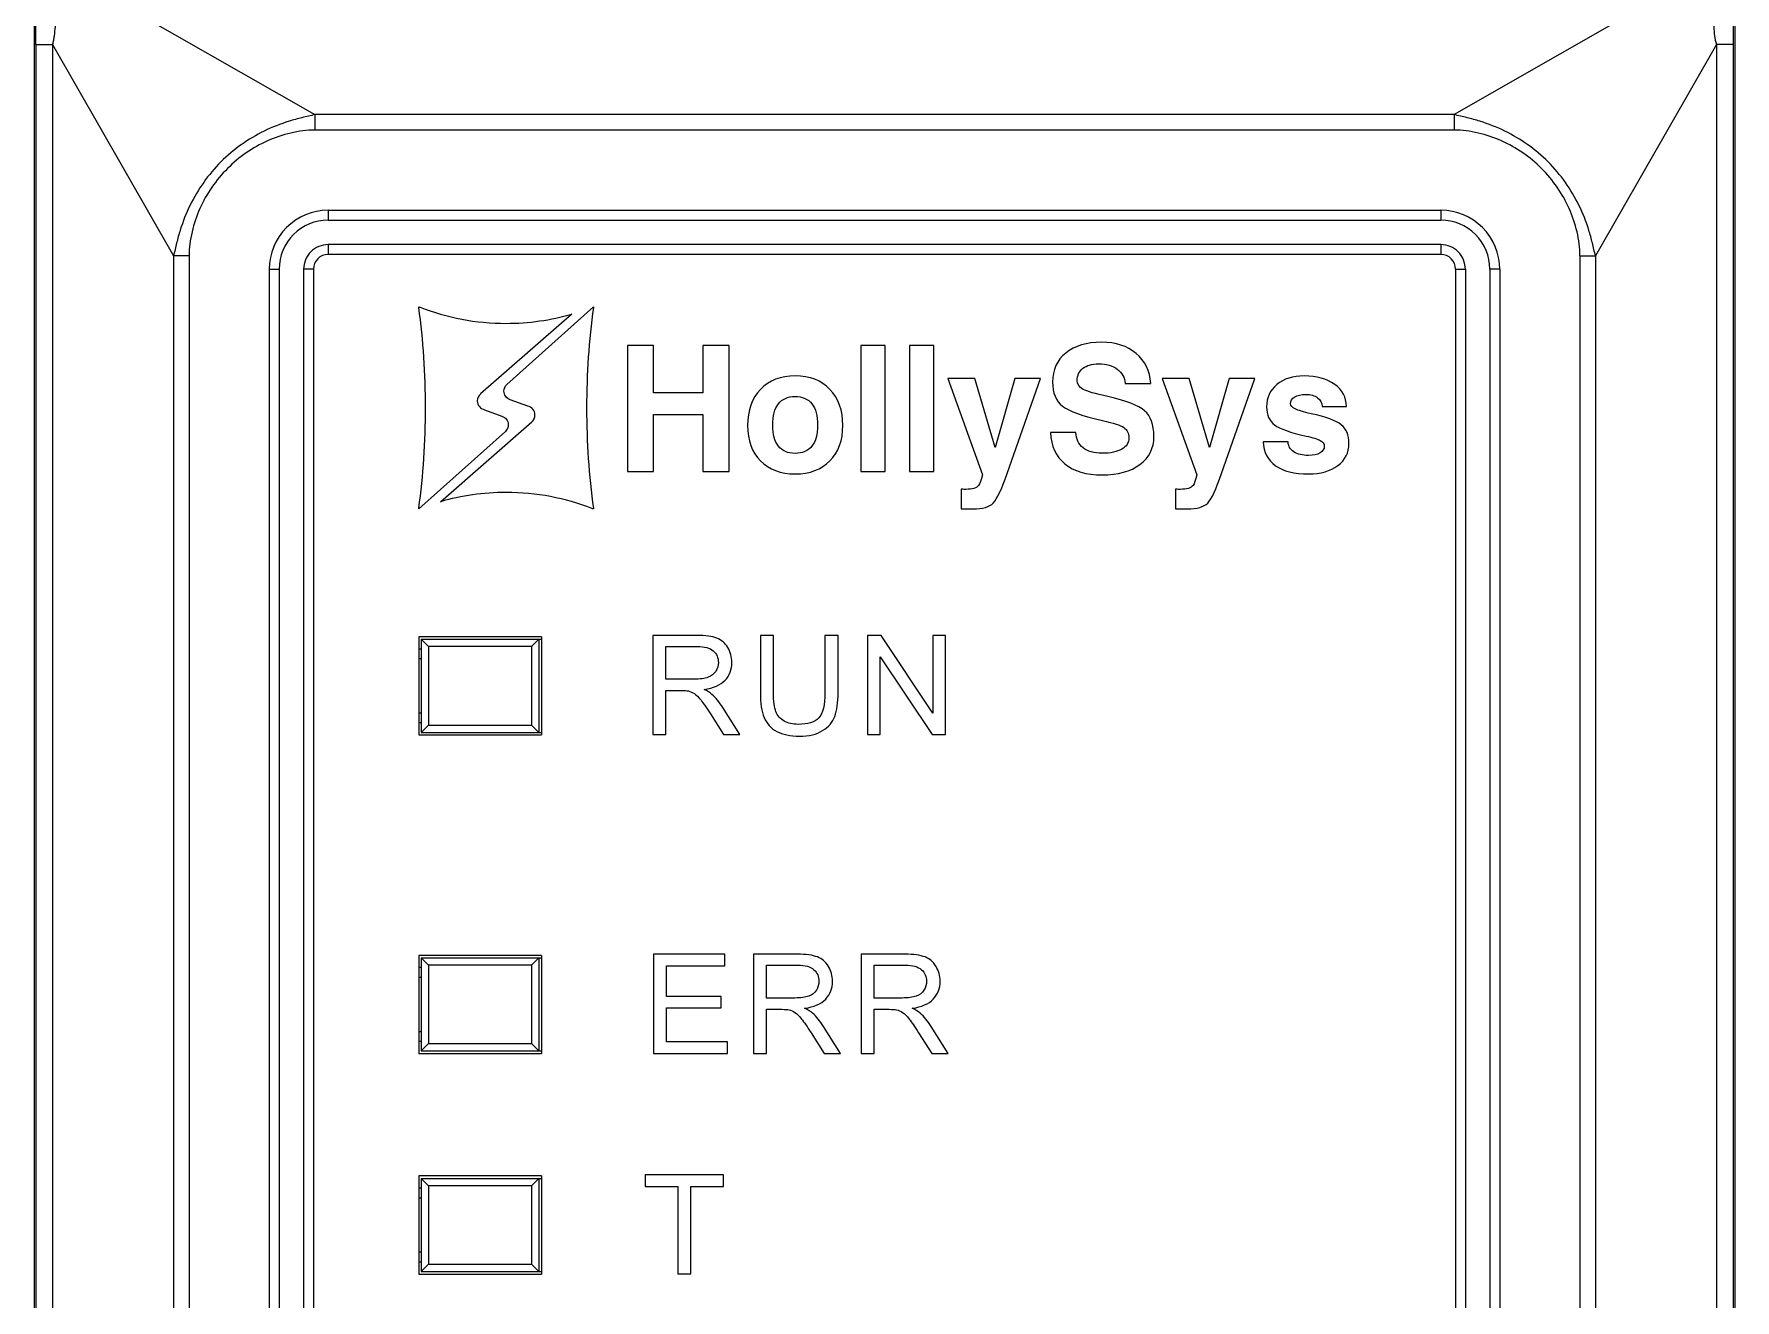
# Model space of a CAD drawing. Header units: millimetres. Extents: x 33157 to 59611, y -29750 to 1750.
# Drawn here: x 53659.59 to 53694.29, y 629.39 to 655.22 of the extents above; entities that cross this region are included whole.
import ezdxf

# ---------------------------------------------------------------- set-up
doc = ezdxf.new("R2010")
doc.units = ezdxf.units.MM
doc.layers.get('0').update_dxf_attribs({"lineweight": 18})

msp = doc.modelspace()

# ---------------------------------------------------------------- linework, layer by layer
at = {"lineweight": 9}
for p, q in [((53659.594, 655.67), (53659.594, 557.17)), ((53694.294, 655.67), (53694.294, 557.17)), ((53659.632, 655.005), (53659.632, 655.005)), ((53659.632, 655.005), (53659.632, 557.834)), ((53659.974, 655.005), (53659.974, 655.005)), ((53659.974, 655.005), (53659.974, 557.834)), ((53693.915, 655.005), (53693.915, 557.834)), ((53694.256, 655.005), (53694.256, 557.834)), ((53665.325, 653.573), (53665.325, 653.257)), ((53688.564, 653.573), (53688.564, 653.257)), ((53665.594, 651.62), (53665.594, 651.42)), ((53688.294, 651.62), (53688.294, 651.42)), ((53662.44, 650.689), (53662.44, 562.15)), ((53662.756, 650.689), (53662.756, 562.15)), ((53665.594, 650.92), (53665.594, 650.72)), ((53688.294, 650.92), (53688.294, 650.72)), ((53691.132, 650.689), (53691.132, 650.689)), ((53691.132, 650.689), (53691.132, 562.15)), ((53691.448, 650.689), (53691.448, 650.689)), ((53691.448, 650.689), (53691.448, 562.15)), ((53664.394, 650.42), (53664.394, 650.42)), ((53664.394, 650.42), (53664.394, 562.42)), ((53664.594, 650.42), (53664.594, 650.42)), ((53664.594, 650.42), (53664.594, 562.42)), ((53665.094, 650.42), (53665.094, 562.42)), ((53665.294, 650.42), (53665.294, 562.42)), ((53688.594, 650.42), (53688.594, 650.42)), ((53688.594, 650.42), (53688.594, 562.42)), ((53688.794, 650.42), (53688.794, 650.42)), ((53688.794, 650.42), (53688.794, 562.42)), ((53689.294, 650.42), (53689.294, 562.42)), ((53689.494, 650.42), (53689.494, 562.42)), ((53667.444, 642.92), (53667.444, 640.92)), ((53667.494, 642.87), (53667.494, 640.97)), ((53667.644, 642.72), (53667.644, 641.12)), ((53669.744, 642.72), (53669.744, 641.12)), ((53669.894, 642.87), (53669.894, 640.97)), ((53669.944, 642.92), (53669.944, 640.92)), ((53667.444, 636.42), (53667.444, 634.42)), ((53669.944, 636.42), (53669.944, 634.42)), ((53667.494, 636.37), (53667.494, 634.47)), ((53667.644, 636.22), (53667.644, 634.62)), ((53669.744, 636.22), (53669.744, 634.62)), ((53669.894, 636.37), (53669.894, 634.47)), ((53667.444, 631.92), (53667.444, 629.92)), ((53669.944, 631.92), (53669.944, 629.92)), ((53667.494, 631.87), (53667.494, 629.97)), ((53667.644, 631.72), (53667.644, 630.12)), ((53669.744, 631.72), (53669.744, 630.12)), ((53669.894, 631.87), (53669.894, 629.97))]:
    msp.add_line(p, q, dxfattribs=at)
for points in [[(53661.008, 656.04), (53661.008, 656.04), (53665.325, 653.573), (53665.325, 653.573)], [(53692.88, 656.04), (53692.88, 656.04), (53688.564, 653.573), (53688.564, 653.573)], [(53659.632, 655.005), (53659.632, 655.227), (53659.632, 655.448), (53659.631, 655.67)], [(53694.257, 655.67), (53694.257, 655.448), (53694.257, 655.227), (53694.256, 655.005)], [(53659.632, 655.005), (53659.632, 655.005), (53659.974, 655.005), (53659.974, 655.005)], [(53659.974, 655.005), (53659.974, 655.005), (53662.44, 650.689), (53662.44, 650.689)], [(53693.915, 655.005), (53693.915, 655.005), (53691.448, 650.689), (53691.448, 650.689)], [(53694.256, 655.005), (53694.256, 655.005), (53693.915, 655.005), (53693.915, 655.005)], [(53688.564, 653.573), (53688.564, 653.573), (53665.325, 653.573), (53665.325, 653.573)], [(53688.564, 653.257), (53688.564, 653.257), (53665.325, 653.257), (53665.325, 653.257)], [(53665.594, 651.62), (53665.594, 651.62), (53688.294, 651.62), (53688.294, 651.62)], [(53665.594, 651.42), (53665.594, 651.42), (53688.294, 651.42), (53688.294, 651.42)], [(53662.756, 650.689), (53662.756, 650.689), (53662.44, 650.689), (53662.44, 650.689)], [(53688.294, 650.92), (53688.294, 650.92), (53665.594, 650.92), (53665.594, 650.92)], [(53688.294, 650.72), (53688.294, 650.72), (53665.594, 650.72), (53665.594, 650.72)], [(53691.132, 650.689), (53691.132, 650.689), (53691.448, 650.689), (53691.448, 650.689)], [(53664.394, 650.42), (53664.394, 650.42), (53664.594, 650.42), (53664.594, 650.42)], [(53665.294, 650.42), (53665.294, 650.42), (53665.094, 650.42), (53665.094, 650.42)], [(53688.594, 650.42), (53688.594, 650.42), (53688.794, 650.42), (53688.794, 650.42)], [(53689.494, 650.42), (53689.494, 650.42), (53689.294, 650.42), (53689.294, 650.42)], [(53669.944, 642.92), (53669.944, 642.92), (53667.444, 642.92), (53667.444, 642.92)], [(53667.494, 642.67), (53667.494, 642.67), (53667.444, 642.67), (53667.444, 642.67)], [(53667.494, 642.87), (53667.494, 642.87), (53669.944, 642.87), (53669.944, 642.87)], [(53667.494, 642.87), (53667.494, 642.87), (53667.644, 642.72), (53667.644, 642.72)], [(53669.744, 642.72), (53669.744, 642.72), (53667.644, 642.72), (53667.644, 642.72)], [(53669.894, 642.87), (53669.894, 642.87), (53669.744, 642.72), (53669.744, 642.72)], [(53667.494, 642.47), (53667.494, 642.47), (53667.444, 642.47), (53667.444, 642.47)], [(53667.444, 641.37), (53667.444, 641.37), (53667.494, 641.37), (53667.494, 641.37)], [(53667.444, 640.92), (53667.444, 640.92), (53669.944, 640.92), (53669.944, 640.92)], [(53667.444, 641.17), (53667.444, 641.17), (53667.494, 641.17), (53667.494, 641.17)], [(53667.494, 640.97), (53667.494, 640.97), (53669.944, 640.97), (53669.944, 640.97)], [(53667.494, 640.97), (53667.494, 640.97), (53667.644, 641.12), (53667.644, 641.12)], [(53667.644, 641.12), (53667.644, 641.12), (53669.744, 641.12), (53669.744, 641.12)], [(53669.894, 640.97), (53669.894, 640.97), (53669.744, 641.12), (53669.744, 641.12)], [(53669.944, 636.42), (53669.944, 636.42), (53667.444, 636.42), (53667.444, 636.42)], [(53667.494, 636.17), (53667.494, 636.17), (53667.444, 636.17), (53667.444, 636.17)], [(53667.494, 636.37), (53667.494, 636.37), (53669.944, 636.37), (53669.944, 636.37)], [(53667.494, 636.37), (53667.494, 636.37), (53667.644, 636.22), (53667.644, 636.22)], [(53669.744, 636.22), (53669.744, 636.22), (53667.644, 636.22), (53667.644, 636.22)], [(53669.894, 636.37), (53669.894, 636.37), (53669.744, 636.22), (53669.744, 636.22)], [(53667.494, 635.97), (53667.494, 635.97), (53667.444, 635.97), (53667.444, 635.97)], [(53667.444, 634.87), (53667.444, 634.87), (53667.494, 634.87), (53667.494, 634.87)], [(53667.444, 634.67), (53667.444, 634.67), (53667.494, 634.67), (53667.494, 634.67)], [(53667.444, 634.42), (53667.444, 634.42), (53669.944, 634.42), (53669.944, 634.42)], [(53667.494, 634.47), (53667.494, 634.47), (53669.944, 634.47), (53669.944, 634.47)], [(53667.494, 634.47), (53667.494, 634.47), (53667.644, 634.62), (53667.644, 634.62)], [(53667.644, 634.62), (53667.644, 634.62), (53669.744, 634.62), (53669.744, 634.62)], [(53669.894, 634.47), (53669.894, 634.47), (53669.744, 634.62), (53669.744, 634.62)], [(53669.944, 631.92), (53669.944, 631.92), (53667.444, 631.92), (53667.444, 631.92)], [(53667.494, 631.67), (53667.494, 631.67), (53667.444, 631.67), (53667.444, 631.67)], [(53667.494, 631.87), (53667.494, 631.87), (53669.944, 631.87), (53669.944, 631.87)], [(53667.494, 631.87), (53667.494, 631.87), (53667.644, 631.72), (53667.644, 631.72)], [(53669.744, 631.72), (53669.744, 631.72), (53667.644, 631.72), (53667.644, 631.72)], [(53669.894, 631.87), (53669.894, 631.87), (53669.744, 631.72), (53669.744, 631.72)], [(53667.494, 631.47), (53667.494, 631.47), (53667.444, 631.47), (53667.444, 631.47)], [(53667.444, 630.37), (53667.444, 630.37), (53667.494, 630.37), (53667.494, 630.37)], [(53667.444, 630.17), (53667.444, 630.17), (53667.494, 630.17), (53667.494, 630.17)], [(53667.444, 629.92), (53667.444, 629.92), (53669.944, 629.92), (53669.944, 629.92)], [(53667.494, 629.97), (53667.494, 629.97), (53669.944, 629.97), (53669.944, 629.97)], [(53667.494, 629.97), (53667.494, 629.97), (53667.644, 630.12), (53667.644, 630.12)], [(53667.644, 630.12), (53667.644, 630.12), (53669.744, 630.12), (53669.744, 630.12)], [(53669.894, 629.97), (53669.894, 629.97), (53669.744, 630.12), (53669.744, 630.12)]]:
    msp.add_open_spline(points, degree=3, dxfattribs=at)
for points, knots in [([(53659.974, 655.005), (53659.985, 655.033), (53659.992, 655.063), (53659.997, 655.093), (53660.003, 655.123), (53660.007, 655.153), (53660.011, 655.183), (53660.019, 655.243), (53660.024, 655.303), (53660.029, 655.363), (53660.033, 655.424), (53660.038, 655.484), (53660.041, 655.544), (53660.045, 655.605), (53660.048, 655.665), (53660.052, 655.725)], [0, 0, 0, 0, 143913.135914, 143913.135914, 143913.135914, 287826.271828, 287826.271828, 287826.271828, 431739.407742, 431739.407742, 431739.407742, 575652.543655, 575652.543655, 575652.543655, 719565.679569, 719565.679569, 719565.679569, 719565.679569]), ([(53693.837, 655.725), (53693.84, 655.665), (53693.843, 655.605), (53693.847, 655.544), (53693.851, 655.484), (53693.855, 655.424), (53693.86, 655.364), (53693.865, 655.303), (53693.87, 655.243), (53693.877, 655.183), (53693.885, 655.122), (53693.893, 655.062), (53693.915, 655.005)], [0, 0, 0, 0, 147712.575978, 147712.575978, 147712.575978, 295425.151957, 295425.151957, 295425.151957, 443137.727935, 443137.727935, 443137.727935, 590850.303913, 590850.303913, 590850.303913, 590850.303913]), ([(53665.325, 653.573), (53665.237, 653.552), (53665.148, 653.532), (53665.06, 653.51), (53664.972, 653.489), (53664.884, 653.464), (53664.797, 653.437), (53664.624, 653.383), (53664.454, 653.317), (53664.291, 653.237), (53664.128, 653.157), (53663.971, 653.064), (53663.822, 652.959), (53663.674, 652.854), (53663.535, 652.736), (53663.406, 652.607), (53663.278, 652.479), (53663.16, 652.339), (53663.055, 652.191), (53662.95, 652.043), (53662.857, 651.886), (53662.777, 651.723), (53662.697, 651.559), (53662.631, 651.39), (53662.577, 651.216), (53662.549, 651.13), (53662.525, 651.042), (53662.503, 650.954), (53662.481, 650.866), (53662.462, 650.777), (53662.44, 650.689)], [0, 0, 0, 0, 136316.288273, 136316.288273, 136316.288273, 272632.576546, 272632.576546, 272632.576546, 408948.86482, 408948.86482, 408948.86482, 545265.153093, 545265.153093, 545265.153093, 681581.441366, 681581.441366, 681581.441366, 817897.729639, 817897.729639, 817897.729639, 954214.017913, 954214.017913, 954214.017913, 1090530.306186, 1090530.306186, 1090530.306186, 1226846.594459, 1226846.594459, 1226846.594459, 1363162.882732, 1363162.882732, 1363162.882732, 1363162.882732]), ([(53691.448, 650.689), (53691.426, 650.777), (53691.407, 650.866), (53691.385, 650.954), (53691.363, 651.042), (53691.339, 651.13), (53691.312, 651.216), (53691.258, 651.39), (53691.191, 651.559), (53691.111, 651.723), (53691.032, 651.886), (53690.939, 652.043), (53690.834, 652.191), (53690.728, 652.339), (53690.611, 652.479), (53690.482, 652.607), (53690.353, 652.736), (53690.214, 652.854), (53690.066, 652.959), (53689.918, 653.064), (53689.761, 653.157), (53689.597, 653.237), (53689.434, 653.317), (53689.264, 653.383), (53689.091, 653.437), (53689.004, 653.464), (53688.917, 653.489), (53688.828, 653.51), (53688.74, 653.532), (53688.652, 653.552), (53688.564, 653.573)], [0, 0, 0, 0, 136385.630311, 136385.630311, 136385.630311, 272771.260621, 272771.260621, 272771.260621, 409156.890932, 409156.890932, 409156.890932, 545542.521243, 545542.521243, 545542.521243, 681928.151553, 681928.151553, 681928.151553, 818313.781864, 818313.781864, 818313.781864, 954699.412175, 954699.412175, 954699.412175, 1091085.042485, 1091085.042485, 1091085.042485, 1227470.672796, 1227470.672796, 1227470.672796, 1363856.303107, 1363856.303107, 1363856.303107, 1363856.303107]), ([(53665.325, 653.257), (53665.159, 653.257), (53664.992, 653.235), (53664.83, 653.197), (53664.668, 653.159), (53664.51, 653.106), (53664.358, 653.037), (53664.055, 652.902), (53663.776, 652.709), (53663.541, 652.473), (53663.305, 652.237), (53663.112, 651.959), (53662.976, 651.656), (53662.908, 651.504), (53662.855, 651.346), (53662.817, 651.184), (53662.779, 651.021), (53662.756, 650.855), (53662.756, 650.689)], [0, 0, 0, 0, 141345.736911, 141345.736911, 141345.736911, 282691.473823, 282691.473823, 282691.473823, 424037.210734, 424037.210734, 424037.210734, 565382.947645, 565382.947645, 565382.947645, 706728.684557, 706728.684557, 706728.684557, 848074.421468, 848074.421468, 848074.421468, 848074.421468]), ([(53691.132, 650.689), (53691.132, 650.855), (53691.11, 651.021), (53691.072, 651.184), (53691.034, 651.346), (53690.98, 651.504), (53690.912, 651.656), (53690.776, 651.959), (53690.584, 652.237), (53690.348, 652.473), (53690.112, 652.709), (53689.833, 652.902), (53689.53, 653.037), (53689.378, 653.105), (53689.22, 653.159), (53689.058, 653.197), (53688.896, 653.235), (53688.73, 653.257), (53688.564, 653.257)], [0, 0, 0, 0, 141416.722863, 141416.722863, 141416.722863, 282833.445726, 282833.445726, 282833.445726, 424250.168589, 424250.168589, 424250.168589, 565666.891452, 565666.891452, 565666.891452, 707083.614315, 707083.614315, 707083.614315, 848500.337178, 848500.337178, 848500.337178, 848500.337178]), ([(53665.594, 651.62), (53665.276, 651.62), (53664.971, 651.493), (53664.746, 651.268), (53664.521, 651.043), (53664.394, 650.738), (53664.394, 650.42)], [0, 0, 0, 0, 166496.363711, 166496.363711, 166496.363711, 332992.727421, 332992.727421, 332992.727421, 332992.727421]), ([(53665.594, 651.42), (53665.329, 651.42), (53665.075, 651.314), (53664.887, 651.127), (53664.7, 650.939), (53664.594, 650.685), (53664.594, 650.42)], [0, 0, 0, 0, 166497.186185, 166497.186185, 166497.186185, 332994.37237, 332994.37237, 332994.37237, 332994.37237]), ([(53689.494, 650.42), (53689.494, 650.738), (53689.368, 651.043), (53689.143, 651.268), (53688.918, 651.493), (53688.612, 651.62), (53688.294, 651.62)], [0, 0, 0, 0, 166572.385291, 166572.385291, 166572.385291, 333144.770582, 333144.770582, 333144.770582, 333144.770582]), ([(53689.294, 650.42), (53689.294, 650.685), (53689.189, 650.939), (53689.001, 651.127), (53688.814, 651.314), (53688.559, 651.42), (53688.294, 651.42)], [0, 0, 0, 0, 166572.345914, 166572.345914, 166572.345914, 333144.691829, 333144.691829, 333144.691829, 333144.691829]), ([(53665.594, 650.92), (53665.462, 650.92), (53665.334, 650.867), (53665.241, 650.773), (53665.147, 650.679), (53665.094, 650.552), (53665.094, 650.42)], [0, 0, 0, 0, 166499.242845, 166499.242845, 166499.242845, 332998.485691, 332998.485691, 332998.485691, 332998.485691]), ([(53665.594, 650.72), (53665.515, 650.72), (53665.438, 650.688), (53665.382, 650.632), (53665.326, 650.575), (53665.294, 650.499), (53665.294, 650.42)], [0, 0, 0, 0, 166500.065474, 166500.065474, 166500.065474, 333000.130948, 333000.130948, 333000.130948, 333000.130948]), ([(53688.794, 650.42), (53688.794, 650.552), (53688.742, 650.679), (53688.648, 650.773), (53688.554, 650.867), (53688.427, 650.92), (53688.294, 650.92)], [0, 0, 0, 0, 166572.247793, 166572.247793, 166572.247793, 333144.495585, 333144.495585, 333144.495585, 333144.495585]), ([(53688.594, 650.42), (53688.594, 650.499), (53688.563, 650.575), (53688.506, 650.632), (53688.45, 650.688), (53688.374, 650.72), (53688.294, 650.72)], [0, 0, 0, 0, 166572.208505, 166572.208505, 166572.208505, 333144.417011, 333144.417011, 333144.417011, 333144.417011])]:
    msp.add_open_spline(points, degree=3, knots=knots, dxfattribs=at)
for points, knots in [([(53669.139, 647.421), (53669.139, 647.421), (53669.139, 647.421), (53669.139, 647.421), (53669.139, 647.421), (53668.784, 647.551), (53668.784, 647.551), (53668.7, 647.569), (53668.637, 647.644), (53668.637, 647.733), (53668.637, 647.789), (53668.662, 647.838), (53668.701, 647.872), (53668.701, 647.872), (53668.7, 647.873), (53668.7, 647.873), (53668.7, 647.873), (53670.563, 649.502), (53670.563, 649.502), (53670.138, 649.38), (53669.689, 649.314), (53669.224, 649.314), (53668.606, 649.314), (53668.015, 649.431), (53667.471, 649.641), (53667.462, 649.644), (53667.453, 649.647), (53667.444, 649.65), (53667.444, 649.65), (53667.444, 649.638), (53667.444, 649.638), (53667.534, 648.968), (53667.582, 648.285), (53667.582, 647.59), (53667.582, 646.895), (53667.534, 646.212), (53667.444, 645.542), (53667.444, 645.542), (53667.444, 645.527), (53667.444, 645.527), (53667.444, 645.527), (53669.211, 647.11), (53669.211, 647.11), (53669.211, 647.11), (53669.211, 647.111), (53669.211, 647.111), (53669.246, 647.145), (53669.268, 647.193), (53669.268, 647.245), (53669.268, 647.328), (53669.214, 647.397), (53669.139, 647.421)], [0, 0, 0, 0, 133242.714719, 133242.714719, 133242.714719, 266485.429437, 266485.429437, 266485.429437, 399728.144156, 399728.144156, 399728.144156, 532970.858874, 532970.858874, 532970.858874, 666213.573593, 666213.573593, 666213.573593, 799456.288311, 799456.288311, 799456.288311, 932699.00303, 932699.00303, 932699.00303, 1065941.717748, 1065941.717748, 1065941.717748, 1199184.432467, 1199184.432467, 1199184.432467, 1332427.147186, 1332427.147186, 1332427.147186, 1465669.861904, 1465669.861904, 1465669.861904, 1598912.576623, 1598912.576623, 1598912.576623, 1732155.291341, 1732155.291341, 1732155.291341, 1865398.00606, 1865398.00606, 1865398.00606, 1998640.720778, 1998640.720778, 1998640.720778, 2131883.435497, 2131883.435497, 2131883.435497, 2265126.150215, 2265126.150215, 2265126.150215, 2265126.150215]), ([(53669.309, 647.757), (53669.309, 647.757), (53669.309, 647.757), (53669.309, 647.757), (53669.309, 647.757), (53669.665, 647.627), (53669.665, 647.627), (53669.749, 647.609), (53669.812, 647.535), (53669.812, 647.446), (53669.812, 647.39), (53669.787, 647.34), (53669.748, 647.306), (53669.748, 647.306), (53669.748, 647.305), (53669.748, 647.305), (53669.748, 647.305), (53667.886, 645.676), (53667.886, 645.676), (53668.311, 645.798), (53668.76, 645.864), (53669.225, 645.864), (53669.843, 645.864), (53670.434, 645.748), (53670.977, 645.537), (53670.986, 645.534), (53670.995, 645.531), (53671.005, 645.528), (53671.005, 645.528), (53671.005, 645.54), (53671.005, 645.54), (53670.914, 646.21), (53670.867, 646.893), (53670.867, 647.588), (53670.867, 648.283), (53670.914, 648.967), (53671.005, 649.637), (53671.005, 649.637), (53671.005, 649.651), (53671.005, 649.651), (53671.005, 649.651), (53669.237, 648.068), (53669.237, 648.068), (53669.237, 648.068), (53669.238, 648.067), (53669.238, 648.067), (53669.202, 648.033), (53669.18, 647.986), (53669.18, 647.933), (53669.18, 647.85), (53669.235, 647.781), (53669.309, 647.757)], [0, 0, 0, 0, 133248.273198, 133248.273198, 133248.273198, 266496.546396, 266496.546396, 266496.546396, 399744.819594, 399744.819594, 399744.819594, 532993.092793, 532993.092793, 532993.092793, 666241.365991, 666241.365991, 666241.365991, 799489.639189, 799489.639189, 799489.639189, 932737.912387, 932737.912387, 932737.912387, 1065986.185585, 1065986.185585, 1065986.185585, 1199234.458783, 1199234.458783, 1199234.458783, 1332482.731982, 1332482.731982, 1332482.731982, 1465731.00518, 1465731.00518, 1465731.00518, 1598979.278378, 1598979.278378, 1598979.278378, 1732227.551576, 1732227.551576, 1732227.551576, 1865475.824774, 1865475.824774, 1865475.824774, 1998724.097972, 1998724.097972, 1998724.097972, 2131972.37117, 2131972.37117, 2131972.37117, 2265220.644369, 2265220.644369, 2265220.644369, 2265220.644369]), ([(53671.698, 648.859), (53671.698, 648.859), (53671.966, 648.859), (53671.966, 648.859), (53671.966, 648.859), (53672.235, 648.859), (53672.235, 648.859), (53672.235, 648.859), (53672.235, 647.898), (53672.235, 647.898), (53672.235, 647.898), (53673.239, 647.898), (53673.239, 647.898), (53673.239, 647.898), (53673.239, 648.859), (53673.239, 648.859), (53673.239, 648.859), (53673.506, 648.859), (53673.506, 648.859), (53673.506, 648.859), (53673.775, 648.859), (53673.775, 648.859), (53673.775, 648.859), (53673.775, 646.292), (53673.775, 646.292), (53673.775, 646.292), (53673.508, 646.292), (53673.508, 646.292), (53673.508, 646.292), (53673.239, 646.292), (53673.239, 646.292), (53673.239, 646.292), (53673.239, 647.456), (53673.239, 647.456), (53673.239, 647.456), (53672.235, 647.456), (53672.235, 647.456), (53672.235, 647.456), (53672.235, 646.292), (53672.235, 646.292), (53672.235, 646.292), (53671.968, 646.292), (53671.968, 646.292), (53671.968, 646.292), (53671.698, 646.292), (53671.698, 646.292), (53671.698, 646.292), (53671.698, 648.859), (53671.698, 648.859)], [0, 0, 0, 0, 133513.133121, 133513.133121, 133513.133121, 267026.266243, 267026.266243, 267026.266243, 400539.399364, 400539.399364, 400539.399364, 534052.532486, 534052.532486, 534052.532486, 667565.665607, 667565.665607, 667565.665607, 801078.798729, 801078.798729, 801078.798729, 934591.93185, 934591.93185, 934591.93185, 1068105.064972, 1068105.064972, 1068105.064972, 1201618.198093, 1201618.198093, 1201618.198093, 1335131.331215, 1335131.331215, 1335131.331215, 1468644.464336, 1468644.464336, 1468644.464336, 1602157.597458, 1602157.597458, 1602157.597458, 1735670.730579, 1735670.730579, 1735670.730579, 1869183.863701, 1869183.863701, 1869183.863701, 2002696.996822, 2002696.996822, 2002696.996822, 2136210.129944, 2136210.129944, 2136210.129944, 2136210.129944]), ([(53676.459, 648.859), (53676.459, 648.859), (53676.708, 648.859), (53676.708, 648.859), (53676.708, 648.859), (53676.959, 648.859), (53676.959, 648.859), (53676.959, 648.859), (53676.959, 646.292), (53676.959, 646.292), (53676.959, 646.292), (53676.71, 646.292), (53676.71, 646.292), (53676.71, 646.292), (53676.459, 646.292), (53676.459, 646.292), (53676.459, 646.292), (53676.459, 648.859), (53676.459, 648.859)], [0, 0, 0, 0, 141385.982936, 141385.982936, 141385.982936, 282771.965873, 282771.965873, 282771.965873, 424157.948809, 424157.948809, 424157.948809, 565543.931746, 565543.931746, 565543.931746, 706929.914682, 706929.914682, 706929.914682, 848315.897619, 848315.897619, 848315.897619, 848315.897619]), ([(53677.452, 648.859), (53677.452, 648.859), (53677.702, 648.859), (53677.702, 648.859), (53677.702, 648.859), (53677.953, 648.859), (53677.953, 648.859), (53677.953, 648.859), (53677.953, 646.292), (53677.953, 646.292), (53677.953, 646.292), (53677.703, 646.292), (53677.703, 646.292), (53677.703, 646.292), (53677.452, 646.292), (53677.452, 646.292), (53677.452, 646.292), (53677.452, 648.859), (53677.452, 648.859)], [0, 0, 0, 0, 141388.615672, 141388.615672, 141388.615672, 282777.231344, 282777.231344, 282777.231344, 424165.847016, 424165.847016, 424165.847016, 565554.462689, 565554.462689, 565554.462689, 706943.078361, 706943.078361, 706943.078361, 848331.694033, 848331.694033, 848331.694033, 848331.694033]), ([(53681.853, 648.087), (53681.844, 648.21), (53681.791, 648.307), (53681.693, 648.379), (53681.595, 648.451), (53681.468, 648.487), (53681.311, 648.487), (53681.175, 648.487), (53681.068, 648.456), (53680.992, 648.397), (53680.915, 648.337), (53680.876, 648.253), (53680.876, 648.146), (53680.876, 648.069), (53680.917, 648.01), (53680.997, 647.968), (53681.076, 647.926), (53681.244, 647.877), (53681.502, 647.82), (53681.875, 647.736), (53682.125, 647.639), (53682.251, 647.53), (53682.377, 647.422), (53682.44, 647.248), (53682.44, 647.008), (53682.44, 646.767), (53682.345, 646.576), (53682.155, 646.434), (53681.965, 646.293), (53681.709, 646.222), (53681.385, 646.222), (53681.06, 646.222), (53680.806, 646.297), (53680.624, 646.448), (53680.441, 646.598), (53680.343, 646.811), (53680.33, 647.088), (53680.33, 647.088), (53680.847, 647.088), (53680.847, 647.088), (53680.853, 646.952), (53680.902, 646.848), (53680.995, 646.774), (53681.089, 646.701), (53681.218, 646.664), (53681.385, 646.664), (53681.556, 646.664), (53681.69, 646.692), (53681.786, 646.747), (53681.882, 646.802), (53681.93, 646.879), (53681.93, 646.977), (53681.93, 647.073), (53681.895, 647.144), (53681.826, 647.19), (53681.759, 647.235), (53681.614, 647.282), (53681.393, 647.331), (53680.986, 647.422), (53680.713, 647.52), (53680.576, 647.626), (53680.44, 647.731), (53680.372, 647.894), (53680.372, 648.117), (53680.372, 648.366), (53680.462, 648.563), (53680.642, 648.709), (53680.823, 648.856), (53681.067, 648.928), (53681.374, 648.928), (53681.662, 648.928), (53681.896, 648.853), (53682.076, 648.701), (53682.257, 648.55), (53682.357, 648.345), (53682.377, 648.087), (53682.377, 648.087), (53681.853, 648.087), (53681.853, 648.087)], [0, 0, 0, 0, 131720.251846, 131720.251846, 131720.251846, 263440.503691, 263440.503691, 263440.503691, 395160.755537, 395160.755537, 395160.755537, 526881.007382, 526881.007382, 526881.007382, 658601.259228, 658601.259228, 658601.259228, 790321.511073, 790321.511073, 790321.511073, 922041.762919, 922041.762919, 922041.762919, 1053762.014765, 1053762.014765, 1053762.014765, 1185482.26661, 1185482.26661, 1185482.26661, 1317202.518456, 1317202.518456, 1317202.518456, 1448922.770301, 1448922.770301, 1448922.770301, 1580643.022147, 1580643.022147, 1580643.022147, 1712363.273992, 1712363.273992, 1712363.273992, 1844083.525838, 1844083.525838, 1844083.525838, 1975803.777683, 1975803.777683, 1975803.777683, 2107524.029529, 2107524.029529, 2107524.029529, 2239244.281375, 2239244.281375, 2239244.281375, 2370964.53322, 2370964.53322, 2370964.53322, 2502684.785066, 2502684.785066, 2502684.785066, 2634405.036911, 2634405.036911, 2634405.036911, 2766125.288757, 2766125.288757, 2766125.288757, 2897845.540602, 2897845.540602, 2897845.540602, 3029565.792448, 3029565.792448, 3029565.792448, 3161286.044294, 3161286.044294, 3161286.044294, 3293006.296139, 3293006.296139, 3293006.296139, 3424726.547985, 3424726.547985, 3424726.547985, 3424726.547985]), ([(53674.413, 646.51), (53674.238, 646.688), (53674.15, 646.928), (53674.15, 647.23), (53674.15, 647.54), (53674.238, 647.786), (53674.413, 647.968), (53674.588, 648.15), (53674.824, 648.241), (53675.121, 648.241), (53675.42, 648.241), (53675.657, 648.15), (53675.832, 647.968), (53676.007, 647.786), (53676.094, 647.54), (53676.094, 647.23), (53676.094, 646.928), (53676.007, 646.688), (53675.832, 646.51), (53675.657, 646.332), (53675.42, 646.243), (53675.121, 646.243), (53674.824, 646.243), (53674.588, 646.332), (53674.413, 646.51)], [0, 0, 0, 0, 138237.19401, 138237.19401, 138237.19401, 276474.388021, 276474.388021, 276474.388021, 414711.582031, 414711.582031, 414711.582031, 552948.776041, 552948.776041, 552948.776041, 691185.970052, 691185.970052, 691185.970052, 829423.164062, 829423.164062, 829423.164062, 967660.358073, 967660.358073, 967660.358073, 1105897.552083, 1105897.552083, 1105897.552083, 1105897.552083]), ([(53679.446, 646.251), (53679.336, 645.931), (53679.242, 645.731), (53679.164, 645.649), (53679.086, 645.568), (53678.947, 645.527), (53678.747, 645.527), (53678.747, 645.527), (53678.507, 645.532), (53678.507, 645.532), (53678.507, 645.532), (53678.507, 645.934), (53678.507, 645.934), (53678.519, 645.929), (53678.551, 645.927), (53678.603, 645.927), (53678.737, 645.927), (53678.825, 645.954), (53678.865, 646.009), (53678.891, 646.044), (53678.916, 646.116), (53678.942, 646.225), (53678.942, 646.225), (53678.234, 648.191), (53678.234, 648.191), (53678.234, 648.191), (53678.509, 648.191), (53678.509, 648.191), (53678.509, 648.191), (53678.787, 648.191), (53678.787, 648.191), (53678.787, 648.191), (53679.2, 646.782), (53679.2, 646.782), (53679.2, 646.782), (53679.201, 646.782), (53679.201, 646.782), (53679.201, 646.782), (53679.603, 648.191), (53679.603, 648.191), (53679.603, 648.191), (53679.865, 648.191), (53679.865, 648.191), (53679.865, 648.191), (53680.127, 648.191), (53680.127, 648.191), (53680.127, 648.191), (53679.446, 646.251), (53679.446, 646.251)], [0, 0, 0, 0, 133530.894743, 133530.894743, 133530.894743, 267061.789487, 267061.789487, 267061.789487, 400592.68423, 400592.68423, 400592.68423, 534123.578973, 534123.578973, 534123.578973, 667654.473717, 667654.473717, 667654.473717, 801185.36846, 801185.36846, 801185.36846, 934716.263203, 934716.263203, 934716.263203, 1068247.157947, 1068247.157947, 1068247.157947, 1201778.05269, 1201778.05269, 1201778.05269, 1335308.947433, 1335308.947433, 1335308.947433, 1468839.842177, 1468839.842177, 1468839.842177, 1602370.73692, 1602370.73692, 1602370.73692, 1735901.631663, 1735901.631663, 1735901.631663, 1869432.526407, 1869432.526407, 1869432.526407, 2002963.42115, 2002963.42115, 2002963.42115, 2136494.315893, 2136494.315893, 2136494.315893, 2136494.315893]), ([(53683.82, 646.251), (53683.71, 645.931), (53683.617, 645.731), (53683.538, 645.649), (53683.46, 645.568), (53683.321, 645.527), (53683.121, 645.527), (53683.121, 645.527), (53682.881, 645.532), (53682.881, 645.532), (53682.881, 645.532), (53682.881, 645.934), (53682.881, 645.934), (53682.893, 645.929), (53682.925, 645.927), (53682.977, 645.927), (53683.111, 645.927), (53683.199, 645.954), (53683.239, 646.009), (53683.265, 646.044), (53683.291, 646.116), (53683.316, 646.225), (53683.316, 646.225), (53682.608, 648.191), (53682.608, 648.191), (53682.608, 648.191), (53682.884, 648.191), (53682.884, 648.191), (53682.884, 648.191), (53683.161, 648.191), (53683.161, 648.191), (53683.161, 648.191), (53683.574, 646.782), (53683.574, 646.782), (53683.574, 646.782), (53683.575, 646.782), (53683.575, 646.782), (53683.575, 646.782), (53683.977, 648.191), (53683.977, 648.191), (53683.977, 648.191), (53684.239, 648.191), (53684.239, 648.191), (53684.239, 648.191), (53684.501, 648.191), (53684.501, 648.191), (53684.501, 648.191), (53683.82, 646.251), (53683.82, 646.251)], [0, 0, 0, 0, 133541.840995, 133541.840995, 133541.840995, 267083.68199, 267083.68199, 267083.68199, 400625.522985, 400625.522985, 400625.522985, 534167.363981, 534167.363981, 534167.363981, 667709.204976, 667709.204976, 667709.204976, 801251.045971, 801251.045971, 801251.045971, 934792.886966, 934792.886966, 934792.886966, 1068334.727961, 1068334.727961, 1068334.727961, 1201876.568956, 1201876.568956, 1201876.568956, 1335418.409952, 1335418.409952, 1335418.409952, 1468960.250947, 1468960.250947, 1468960.250947, 1602502.091942, 1602502.091942, 1602502.091942, 1736043.932937, 1736043.932937, 1736043.932937, 1869585.773932, 1869585.773932, 1869585.773932, 2003127.614927, 2003127.614927, 2003127.614927, 2136669.455923, 2136669.455923, 2136669.455923, 2136669.455923]), ([(53685.87, 647.62), (53685.87, 647.694), (53685.839, 647.753), (53685.779, 647.797), (53685.718, 647.842), (53685.638, 647.864), (53685.538, 647.864), (53685.441, 647.864), (53685.366, 647.847), (53685.312, 647.814), (53685.257, 647.781), (53685.23, 647.735), (53685.23, 647.675), (53685.23, 647.633), (53685.261, 647.597), (53685.323, 647.567), (53685.383, 647.538), (53685.491, 647.506), (53685.646, 647.471), (53685.954, 647.402), (53686.16, 647.327), (53686.263, 647.246), (53686.367, 647.164), (53686.419, 647.037), (53686.419, 646.862), (53686.419, 646.676), (53686.344, 646.526), (53686.193, 646.413), (53686.042, 646.299), (53685.843, 646.243), (53685.596, 646.243), (53685.304, 646.243), (53685.078, 646.298), (53684.921, 646.41), (53684.763, 646.522), (53684.679, 646.685), (53684.668, 646.899), (53684.668, 646.899), (53685.178, 646.899), (53685.178, 646.899), (53685.181, 646.811), (53685.22, 646.743), (53685.294, 646.693), (53685.368, 646.644), (53685.469, 646.619), (53685.596, 646.619), (53685.696, 646.619), (53685.774, 646.636), (53685.831, 646.671), (53685.887, 646.705), (53685.916, 646.753), (53685.916, 646.815), (53685.916, 646.858), (53685.888, 646.895), (53685.833, 646.925), (53685.779, 646.954), (53685.683, 646.984), (53685.545, 647.014), (53685.224, 647.086), (53685.009, 647.162), (53684.901, 647.242), (53684.793, 647.322), (53684.739, 647.444), (53684.739, 647.611), (53684.739, 647.799), (53684.809, 647.951), (53684.949, 648.067), (53685.09, 648.183), (53685.274, 648.241), (53685.504, 648.241), (53685.762, 648.241), (53685.97, 648.184), (53686.128, 648.07), (53686.287, 647.957), (53686.366, 647.807), (53686.366, 647.62), (53686.366, 647.62), (53686.366, 647.62), (53686.366, 647.62), (53686.366, 647.62), (53685.87, 647.62), (53685.87, 647.62)], [0, 0, 0, 0, 131636.463289, 131636.463289, 131636.463289, 263272.926578, 263272.926578, 263272.926578, 394909.389867, 394909.389867, 394909.389867, 526545.853156, 526545.853156, 526545.853156, 658182.316445, 658182.316445, 658182.316445, 789818.779734, 789818.779734, 789818.779734, 921455.243023, 921455.243023, 921455.243023, 1053091.706312, 1053091.706312, 1053091.706312, 1184728.169601, 1184728.169601, 1184728.169601, 1316364.63289, 1316364.63289, 1316364.63289, 1448001.096179, 1448001.096179, 1448001.096179, 1579637.559468, 1579637.559468, 1579637.559468, 1711274.022757, 1711274.022757, 1711274.022757, 1842910.486046, 1842910.486046, 1842910.486046, 1974546.949335, 1974546.949335, 1974546.949335, 2106183.412624, 2106183.412624, 2106183.412624, 2237819.875913, 2237819.875913, 2237819.875913, 2369456.339202, 2369456.339202, 2369456.339202, 2501092.802491, 2501092.802491, 2501092.802491, 2632729.26578, 2632729.26578, 2632729.26578, 2764365.729069, 2764365.729069, 2764365.729069, 2896002.192358, 2896002.192358, 2896002.192358, 3027638.655647, 3027638.655647, 3027638.655647, 3159275.118936, 3159275.118936, 3159275.118936, 3290911.582225, 3290911.582225, 3290911.582225, 3422548.045515, 3422548.045515, 3422548.045515, 3554184.508804, 3554184.508804, 3554184.508804, 3554184.508804]), ([(53675.463, 646.809), (53675.541, 646.906), (53675.58, 647.049), (53675.58, 647.236), (53675.58, 647.428), (53675.541, 647.573), (53675.463, 647.672), (53675.384, 647.772), (53675.271, 647.821), (53675.121, 647.821), (53674.972, 647.821), (53674.858, 647.772), (53674.781, 647.672), (53674.703, 647.573), (53674.664, 647.428), (53674.664, 647.236), (53674.664, 647.049), (53674.703, 646.906), (53674.781, 646.809), (53674.858, 646.711), (53674.972, 646.662), (53675.121, 646.662), (53675.271, 646.662), (53675.384, 646.711), (53675.463, 646.809)], [0, 0, 0, 0, 138238.516375, 138238.516375, 138238.516375, 276477.03275, 276477.03275, 276477.03275, 414715.549125, 414715.549125, 414715.549125, 552954.0655, 552954.0655, 552954.0655, 691192.581875, 691192.581875, 691192.581875, 829431.09825, 829431.09825, 829431.09825, 967669.614625, 967669.614625, 967669.614625, 1105908.131, 1105908.131, 1105908.131, 1105908.131]), ([(53672.217, 640.927), (53672.217, 640.927), (53672.217, 642.947), (53672.217, 642.947), (53672.217, 642.947), (53673.112, 642.947), (53673.112, 642.947), (53673.293, 642.947), (53673.43, 642.929), (53673.523, 642.893), (53673.617, 642.857), (53673.692, 642.793), (53673.747, 642.701), (53673.803, 642.609), (53673.831, 642.508), (53673.831, 642.397), (53673.831, 642.253), (53673.785, 642.132), (53673.692, 642.034), (53673.599, 641.936), (53673.456, 641.873), (53673.263, 641.847), (53673.334, 641.813), (53673.387, 641.779), (53673.424, 641.746), (53673.502, 641.675), (53673.576, 641.585), (53673.645, 641.477), (53673.645, 641.477), (53673.994, 640.927), (53673.994, 640.927), (53673.994, 640.927), (53673.66, 640.927), (53673.66, 640.927), (53673.66, 640.927), (53673.393, 641.347), (53673.393, 641.347), (53673.316, 641.469), (53673.251, 641.562), (53673.201, 641.626), (53673.15, 641.691), (53673.105, 641.735), (53673.065, 641.761), (53673.025, 641.786), (53672.985, 641.804), (53672.943, 641.815), (53672.913, 641.821), (53672.864, 641.824), (53672.795, 641.824), (53672.795, 641.824), (53672.485, 641.824), (53672.485, 641.824), (53672.485, 641.824), (53672.485, 640.927), (53672.485, 640.927), (53672.485, 640.927), (53672.217, 640.927), (53672.217, 640.927)], [0, 0, 0, 0, 132792.794345, 132792.794345, 132792.794345, 265585.588689, 265585.588689, 265585.588689, 398378.383034, 398378.383034, 398378.383034, 531171.177379, 531171.177379, 531171.177379, 663963.971723, 663963.971723, 663963.971723, 796756.766068, 796756.766068, 796756.766068, 929549.560413, 929549.560413, 929549.560413, 1062342.354757, 1062342.354757, 1062342.354757, 1195135.149102, 1195135.149102, 1195135.149102, 1327927.943447, 1327927.943447, 1327927.943447, 1460720.737791, 1460720.737791, 1460720.737791, 1593513.532136, 1593513.532136, 1593513.532136, 1726306.326481, 1726306.326481, 1726306.326481, 1859099.120825, 1859099.120825, 1859099.120825, 1991891.91517, 1991891.91517, 1991891.91517, 2124684.709515, 2124684.709515, 2124684.709515, 2257477.503859, 2257477.503859, 2257477.503859, 2390270.298204, 2390270.298204, 2390270.298204, 2523063.092549, 2523063.092549, 2523063.092549, 2523063.092549]), ([(53672.485, 642.056), (53672.485, 642.056), (53673.059, 642.056), (53673.059, 642.056), (53673.181, 642.056), (53673.276, 642.068), (53673.345, 642.094), (53673.414, 642.119), (53673.466, 642.159), (53673.501, 642.215), (53673.537, 642.27), (53673.555, 642.331), (53673.555, 642.396), (53673.555, 642.492), (53673.52, 642.571), (53673.451, 642.632), (53673.382, 642.694), (53673.273, 642.724), (53673.124, 642.724), (53673.124, 642.724), (53672.485, 642.724), (53672.485, 642.724), (53672.485, 642.724), (53672.485, 642.056), (53672.485, 642.056)], [0, 0, 0, 0, 138240.598184, 138240.598184, 138240.598184, 276481.196368, 276481.196368, 276481.196368, 414721.794552, 414721.794552, 414721.794552, 552962.392736, 552962.392736, 552962.392736, 691202.99092, 691202.99092, 691202.99092, 829443.589105, 829443.589105, 829443.589105, 967684.187289, 967684.187289, 967684.187289, 1105924.785473, 1105924.785473, 1105924.785473, 1105924.785473]), ([(53675.73, 642.947), (53675.73, 642.947), (53675.998, 642.947), (53675.998, 642.947), (53675.998, 642.947), (53675.998, 641.78), (53675.998, 641.78), (53675.998, 641.577), (53675.975, 641.416), (53675.929, 641.296), (53675.883, 641.177), (53675.8, 641.08), (53675.681, 641.005), (53675.561, 640.93), (53675.404, 640.893), (53675.21, 640.893), (53675.021, 640.893), (53674.866, 640.925), (53674.746, 640.991), (53674.626, 641.056), (53674.54, 641.15), (53674.489, 641.274), (53674.438, 641.397), (53674.412, 641.566), (53674.412, 641.78), (53674.412, 641.78), (53674.412, 642.947), (53674.412, 642.947), (53674.412, 642.947), (53674.68, 642.947), (53674.68, 642.947), (53674.68, 642.947), (53674.68, 641.781), (53674.68, 641.781), (53674.68, 641.605), (53674.696, 641.476), (53674.729, 641.393), (53674.761, 641.31), (53674.817, 641.245), (53674.896, 641.2), (53674.975, 641.155), (53675.072, 641.133), (53675.186, 641.133), (53675.382, 641.133), (53675.522, 641.177), (53675.605, 641.266), (53675.688, 641.356), (53675.73, 641.527), (53675.73, 641.781), (53675.73, 641.781), (53675.73, 642.947), (53675.73, 642.947)], [0, 0, 0, 0, 133267.686216, 133267.686216, 133267.686216, 266535.372432, 266535.372432, 266535.372432, 399803.058648, 399803.058648, 399803.058648, 533070.744864, 533070.744864, 533070.744864, 666338.431079, 666338.431079, 666338.431079, 799606.117295, 799606.117295, 799606.117295, 932873.803511, 932873.803511, 932873.803511, 1066141.489727, 1066141.489727, 1066141.489727, 1199409.175943, 1199409.175943, 1199409.175943, 1332676.862159, 1332676.862159, 1332676.862159, 1465944.548375, 1465944.548375, 1465944.548375, 1599212.234591, 1599212.234591, 1599212.234591, 1732479.920807, 1732479.920807, 1732479.920807, 1865747.607022, 1865747.607022, 1865747.607022, 1999015.293238, 1999015.293238, 1999015.293238, 2132282.979454, 2132282.979454, 2132282.979454, 2265550.66567, 2265550.66567, 2265550.66567, 2265550.66567]), ([(53676.598, 640.927), (53676.598, 640.927), (53676.598, 642.947), (53676.598, 642.947), (53676.598, 642.947), (53676.873, 642.947), (53676.873, 642.947), (53676.873, 642.947), (53677.933, 641.361), (53677.933, 641.361), (53677.933, 641.361), (53677.933, 642.947), (53677.933, 642.947), (53677.933, 642.947), (53678.19, 642.947), (53678.19, 642.947), (53678.19, 642.947), (53678.19, 640.927), (53678.19, 640.927), (53678.19, 640.927), (53677.915, 640.927), (53677.915, 640.927), (53677.915, 640.927), (53676.855, 642.513), (53676.855, 642.513), (53676.855, 642.513), (53676.855, 640.927), (53676.855, 640.927), (53676.855, 640.927), (53676.598, 640.927), (53676.598, 640.927)], [0, 0, 0, 0, 136360.449851, 136360.449851, 136360.449851, 272720.899703, 272720.899703, 272720.899703, 409081.349554, 409081.349554, 409081.349554, 545441.799406, 545441.799406, 545441.799406, 681802.249257, 681802.249257, 681802.249257, 818162.699108, 818162.699108, 818162.699108, 954523.14896, 954523.14896, 954523.14896, 1090883.598811, 1090883.598811, 1090883.598811, 1227244.048662, 1227244.048662, 1227244.048662, 1363604.498514, 1363604.498514, 1363604.498514, 1363604.498514]), ([(53672.231, 634.422), (53672.231, 634.422), (53672.231, 636.443), (53672.231, 636.443), (53672.231, 636.443), (53673.69, 636.443), (53673.69, 636.443), (53673.69, 636.443), (53673.69, 636.206), (53673.69, 636.206), (53673.69, 636.206), (53672.499, 636.206), (53672.499, 636.206), (53672.499, 636.206), (53672.499, 635.585), (53672.499, 635.585), (53672.499, 635.585), (53673.613, 635.585), (53673.613, 635.585), (53673.613, 635.585), (53673.613, 635.348), (53673.613, 635.348), (53673.613, 635.348), (53672.499, 635.348), (53672.499, 635.348), (53672.499, 635.348), (53672.499, 634.659), (53672.499, 634.659), (53672.499, 634.659), (53673.738, 634.659), (53673.738, 634.659), (53673.738, 634.659), (53673.738, 634.422), (53673.738, 634.422), (53673.738, 634.422), (53672.231, 634.422), (53672.231, 634.422)], [0, 0, 0, 0, 135098.979265, 135098.979265, 135098.979265, 270197.95853, 270197.95853, 270197.95853, 405296.937794, 405296.937794, 405296.937794, 540395.917059, 540395.917059, 540395.917059, 675494.896324, 675494.896324, 675494.896324, 810593.875589, 810593.875589, 810593.875589, 945692.854854, 945692.854854, 945692.854854, 1080791.834119, 1080791.834119, 1080791.834119, 1215890.813383, 1215890.813383, 1215890.813383, 1350989.792648, 1350989.792648, 1350989.792648, 1486088.771913, 1486088.771913, 1486088.771913, 1621187.751178, 1621187.751178, 1621187.751178, 1621187.751178]), ([(53674.27, 634.422), (53674.27, 634.422), (53674.27, 636.443), (53674.27, 636.443), (53674.27, 636.443), (53675.165, 636.443), (53675.165, 636.443), (53675.345, 636.443), (53675.482, 636.425), (53675.576, 636.388), (53675.67, 636.352), (53675.744, 636.288), (53675.8, 636.197), (53675.856, 636.105), (53675.884, 636.003), (53675.884, 635.892), (53675.884, 635.749), (53675.837, 635.628), (53675.745, 635.53), (53675.652, 635.431), (53675.509, 635.369), (53675.315, 635.342), (53675.386, 635.309), (53675.44, 635.275), (53675.477, 635.242), (53675.555, 635.17), (53675.629, 635.08), (53675.698, 634.973), (53675.698, 634.973), (53676.047, 634.422), (53676.047, 634.422), (53676.047, 634.422), (53675.713, 634.422), (53675.713, 634.422), (53675.713, 634.422), (53675.446, 634.843), (53675.446, 634.843), (53675.368, 634.965), (53675.304, 635.057), (53675.254, 635.122), (53675.203, 635.186), (53675.158, 635.231), (53675.118, 635.257), (53675.078, 635.282), (53675.037, 635.3), (53674.996, 635.31), (53674.966, 635.317), (53674.916, 635.32), (53674.847, 635.32), (53674.847, 635.32), (53674.538, 635.32), (53674.538, 635.32), (53674.538, 635.32), (53674.538, 634.422), (53674.538, 634.422), (53674.538, 634.422), (53674.27, 634.422), (53674.27, 634.422)], [0, 0, 0, 0, 132805.68909, 132805.68909, 132805.68909, 265611.378179, 265611.378179, 265611.378179, 398417.067269, 398417.067269, 398417.067269, 531222.756358, 531222.756358, 531222.756358, 664028.445448, 664028.445448, 664028.445448, 796834.134537, 796834.134537, 796834.134537, 929639.823627, 929639.823627, 929639.823627, 1062445.512716, 1062445.512716, 1062445.512716, 1195251.201806, 1195251.201806, 1195251.201806, 1328056.890895, 1328056.890895, 1328056.890895, 1460862.579985, 1460862.579985, 1460862.579985, 1593668.269074, 1593668.269074, 1593668.269074, 1726473.958164, 1726473.958164, 1726473.958164, 1859279.647254, 1859279.647254, 1859279.647254, 1992085.336343, 1992085.336343, 1992085.336343, 2124891.025433, 2124891.025433, 2124891.025433, 2257696.714522, 2257696.714522, 2257696.714522, 2390502.403612, 2390502.403612, 2390502.403612, 2523308.092701, 2523308.092701, 2523308.092701, 2523308.092701]), ([(53676.465, 634.422), (53676.465, 634.422), (53676.465, 636.443), (53676.465, 636.443), (53676.465, 636.443), (53677.36, 636.443), (53677.36, 636.443), (53677.54, 636.443), (53677.677, 636.425), (53677.771, 636.388), (53677.864, 636.352), (53677.939, 636.288), (53677.995, 636.197), (53678.051, 636.105), (53678.079, 636.003), (53678.079, 635.892), (53678.079, 635.749), (53678.032, 635.628), (53677.94, 635.53), (53677.847, 635.431), (53677.704, 635.369), (53677.51, 635.342), (53677.581, 635.309), (53677.635, 635.275), (53677.672, 635.242), (53677.75, 635.17), (53677.823, 635.08), (53677.893, 634.973), (53677.893, 634.973), (53678.242, 634.422), (53678.242, 634.422), (53678.242, 634.422), (53677.908, 634.422), (53677.908, 634.422), (53677.908, 634.422), (53677.641, 634.843), (53677.641, 634.843), (53677.563, 634.965), (53677.499, 635.057), (53677.449, 635.122), (53677.398, 635.186), (53677.353, 635.231), (53677.313, 635.257), (53677.273, 635.282), (53677.232, 635.3), (53677.191, 635.31), (53677.161, 635.317), (53677.111, 635.32), (53677.042, 635.32), (53677.042, 635.32), (53676.733, 635.32), (53676.733, 635.32), (53676.733, 635.32), (53676.733, 634.422), (53676.733, 634.422), (53676.733, 634.422), (53676.465, 634.422), (53676.465, 634.422)], [0, 0, 0, 0, 132811.151148, 132811.151148, 132811.151148, 265622.302295, 265622.302295, 265622.302295, 398433.453443, 398433.453443, 398433.453443, 531244.604591, 531244.604591, 531244.604591, 664055.755739, 664055.755739, 664055.755739, 796866.906886, 796866.906886, 796866.906886, 929678.058034, 929678.058034, 929678.058034, 1062489.209182, 1062489.209182, 1062489.209182, 1195300.36033, 1195300.36033, 1195300.36033, 1328111.511477, 1328111.511477, 1328111.511477, 1460922.662625, 1460922.662625, 1460922.662625, 1593733.813773, 1593733.813773, 1593733.813773, 1726544.964921, 1726544.964921, 1726544.964921, 1859356.116068, 1859356.116068, 1859356.116068, 1992167.267216, 1992167.267216, 1992167.267216, 2124978.418364, 2124978.418364, 2124978.418364, 2257789.569512, 2257789.569512, 2257789.569512, 2390600.720659, 2390600.720659, 2390600.720659, 2523411.871807, 2523411.871807, 2523411.871807, 2523411.871807]), ([(53674.538, 635.551), (53674.538, 635.551), (53675.112, 635.551), (53675.112, 635.551), (53675.234, 635.551), (53675.329, 635.564), (53675.398, 635.589), (53675.466, 635.614), (53675.519, 635.655), (53675.554, 635.711), (53675.59, 635.766), (53675.607, 635.826), (53675.607, 635.892), (53675.607, 635.987), (53675.573, 636.066), (53675.504, 636.128), (53675.435, 636.19), (53675.326, 636.22), (53675.177, 636.22), (53675.177, 636.22), (53674.538, 636.22), (53674.538, 636.22), (53674.538, 636.22), (53674.538, 635.551), (53674.538, 635.551)], [0, 0, 0, 0, 138254.19928, 138254.19928, 138254.19928, 276508.39856, 276508.39856, 276508.39856, 414762.597841, 414762.597841, 414762.597841, 553016.797121, 553016.797121, 553016.797121, 691270.996401, 691270.996401, 691270.996401, 829525.195681, 829525.195681, 829525.195681, 967779.394961, 967779.394961, 967779.394961, 1106033.594242, 1106033.594242, 1106033.594242, 1106033.594242]), ([(53676.733, 635.551), (53676.733, 635.551), (53677.307, 635.551), (53677.307, 635.551), (53677.429, 635.551), (53677.524, 635.564), (53677.593, 635.589), (53677.661, 635.614), (53677.713, 635.655), (53677.749, 635.711), (53677.784, 635.766), (53677.802, 635.826), (53677.802, 635.892), (53677.802, 635.987), (53677.768, 636.066), (53677.699, 636.128), (53677.63, 636.19), (53677.521, 636.22), (53677.371, 636.22), (53677.371, 636.22), (53676.733, 636.22), (53676.733, 636.22), (53676.733, 636.22), (53676.733, 635.551), (53676.733, 635.551)], [0, 0, 0, 0, 138259.885958, 138259.885958, 138259.885958, 276519.771916, 276519.771916, 276519.771916, 414779.657875, 414779.657875, 414779.657875, 553039.543833, 553039.543833, 553039.543833, 691299.429791, 691299.429791, 691299.429791, 829559.315749, 829559.315749, 829559.315749, 967819.201708, 967819.201708, 967819.201708, 1106079.087666, 1106079.087666, 1106079.087666, 1106079.087666]), ([(53672.725, 629.922), (53672.725, 629.922), (53672.725, 631.706), (53672.725, 631.706), (53672.725, 631.706), (53672.059, 631.706), (53672.059, 631.706), (53672.059, 631.706), (53672.059, 631.943), (53672.059, 631.943), (53672.059, 631.943), (53673.659, 631.943), (53673.659, 631.943), (53673.659, 631.943), (53673.659, 631.706), (53673.659, 631.706), (53673.659, 631.706), (53672.993, 631.706), (53672.993, 631.706), (53672.993, 631.706), (53672.993, 629.922), (53672.993, 629.922), (53672.993, 629.922), (53672.725, 629.922), (53672.725, 629.922)], [0, 0, 0, 0, 138250.499572, 138250.499572, 138250.499572, 276500.999143, 276500.999143, 276500.999143, 414751.498715, 414751.498715, 414751.498715, 553001.998286, 553001.998286, 553001.998286, 691252.497858, 691252.497858, 691252.497858, 829502.997429, 829502.997429, 829502.997429, 967753.497001, 967753.497001, 967753.497001, 1106003.996572, 1106003.996572, 1106003.996572, 1106003.996572])]:
    msp.add_open_spline(points, degree=3, knots=knots)

doc.saveas('drawing.dxf')
